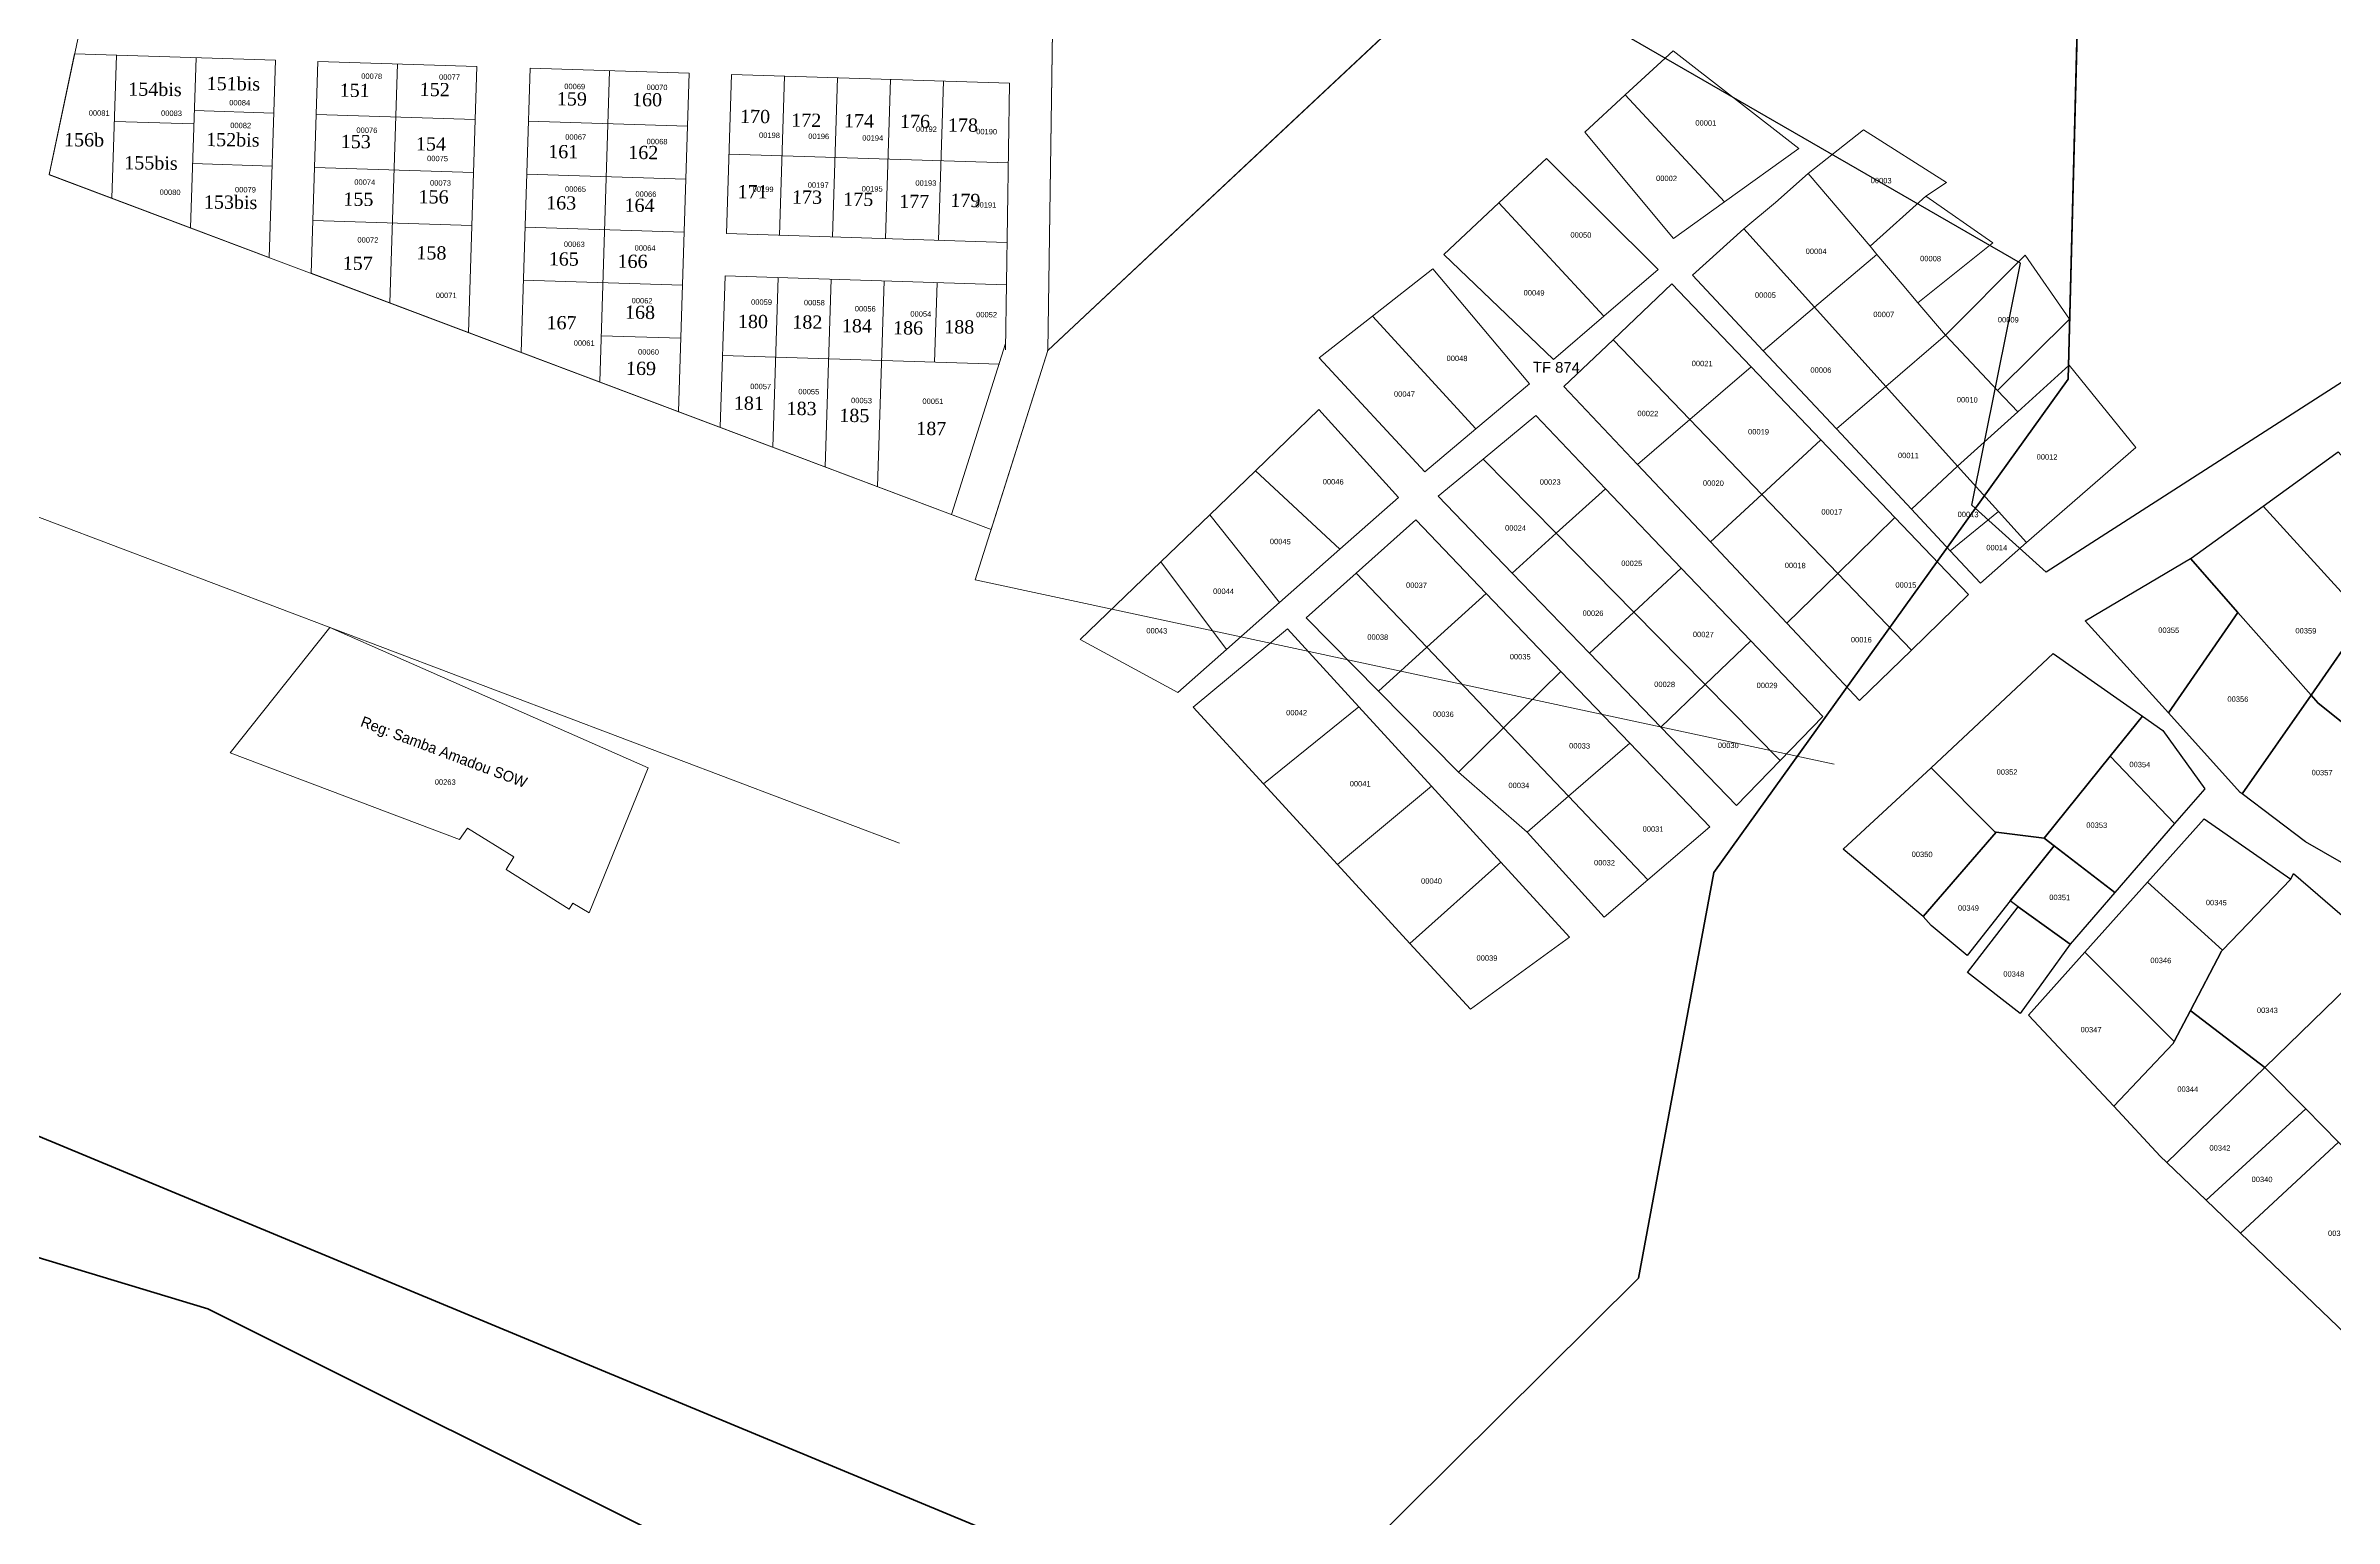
# Model space of a CAD drawing. Header units: metres. Extents: x 251686 to 255059, y 1627526 to 1631912.
# Drawn here: x 253078.7 to 253503.4, y 1628057.4 to 1628330.6 of the extents above; entities that cross this region are included whole.
import ezdxf
from ezdxf.enums import TextEntityAlignment as Align

# ---------------------------------------------------------------- set-up
doc = ezdxf.new("R2010")
doc.units = ezdxf.units.M
doc.header["$MEASUREMENT"] = 0
for name, color, linetype, lineweight in [('ASSIETTE IMMAT', 7, 'Continuous', 0), ('CABA', 7, 'Continuous', 0), ('limites_communes_2025', 7, 'Continuous', 0), ('Numero_TF', 7, 'Continuous', 0)]:
    doc.layers.add(name, color=color, linetype=linetype, lineweight=lineweight)
for name, color, linetype in [('limites_parcelles', 7, 'Continuous'), ('limites_sections', 7, 'Continuous'), ('limites_tf', 7, 'Continuous'), ('numero_lot', 7, 'Continuous'), ('numero_parcelle', 7, 'Continuous')]:
    doc.layers.add(name, color=color, linetype=linetype)
doc.styles.get("Standard").update_dxf_attribs({"font": 'txt.shx'})
doc.styles.add('Style-Arial', font='arial.ttf')
doc.styles.add('Style-FANCY', font='times.ttf')

# ---------------------------------------------------------------- blocks, each defined once
blk = doc.blocks.new('*U75')
at = {"layer": 'CABA', "color": 7, "linetype": 'Continuous', "lineweight": 13}
for p, q in [((-38.782445, 3.237475, 0.000031), (-20.247113, 26.494046, 0.000031)), ((-20.247113, 26.494046, 0.000031), (38.782474, 0.442506, 0.000031)), ((3.820478, -12.890956, 0.000031), (-38.782445, 3.237475, 0.000031)), ((38.782474, 0.442506, 0.000031), (27.838904, -26.494018, 0.000031)), ((5.26288, -10.765991, 0.000031), (3.820478, -12.890956, 0.000031)), ((13.867251, -16.106674, 0.000031), (5.26288, -10.765991, 0.000031)), ((12.482955, -18.412259, 0.000031), (13.867251, -16.106674, 0.000031)), ((24.156145, -25.785292, 0.000031), (12.482955, -18.412259, 0.000031)), ((24.858083, -24.652604, 0.000031), (24.156145, -25.785292, 0.000031)), ((27.838904, -26.494018, 0.000031), (24.858083, -24.652604, 0.000031))]:
    blk.add_line(p, q, dxfattribs=at)
at = {"layer": 'CABA', "color": 7, "linetype": 'Continuous', "lineweight": 0, "insert": (0.81424, 3.100081, 0.000031), "char_height": 1.999998, "attachment_point": 5, "rotation": 339.35467826, "line_spacing_factor": 0.6, "style": 'Style-FANCY'}
blk.add_mtext('\\FFANCY;Reg: Samba Amadou SOW', dxfattribs=at)

msp = doc.modelspace()

# ---------------------------------------------------------------- linework, layer by layer
at = {"layer": 'ASSIETTE IMMAT', "color": 2, "linetype": 'Continuous', "lineweight": 30, "flags": 128}
msp.add_lwpolyline([(253586.882449, 1628344.94237), (253577.64234, 1628342.548201), (253575.708695, 1628321.295117), (253521.853336, 1628279.133303), (253449.96192, 1628232.956205), (253436.152828, 1628245.346432), (253445.156535, 1628290.27974), (253359.261937, 1628339.884883), (253375.463978, 1628424.661208), (253421.924501, 1628470.512987), (253494.385766, 1628509.035218), (253498.006094, 1628558.818805), (253499.645445, 1628581.019999), (253466.43506, 1628620.073785), (253446.121019, 1628685.591974), (253503.841435, 1628578.416735), (253518.731881, 1628369.535378), (253588.984244, 1628345.378228)], dxfattribs=at)
at = {"layer": 'CABA', "color": 3, "linetype": 'Continuous', "lineweight": 13}
msp.add_line((253237.159536, 1628182.641645), (253064.67626, 1628247.967177), dxfattribs=at)
at = {"layer": 'limites_communes_2025', "color": 3, "lineweight": 80, "flags": 128}
msp.add_lwpolyline([(254538.1941, 1627952.0019), (254300.4655, 1627793.2515), (254283.3998, 1627779.7578), (254275.8592, 1627770.6296), (254219.5028, 1627640.4544), (254230.6154, 1627636.4856), (254247.2841, 1627626.5637), (254260.7779, 1627607.9106), (254271.8904, 1627587.6699), (254267.9217, 1627565.8417), (254274.352, 1627555.2142), (254241.25, 1627526.25), (254166.25, 1627601.25), (254038.75, 1627661.25), (253911.25, 1627698.75), (253791.25, 1627743.75), (253618.75, 1627803.75), (253468.75, 1627871.25), (253371.25, 1627908.75), (253303.75, 1627991.25), (253198.75, 1628051.25), (253108.75, 1628096.25), (252786.25, 1628193.75)], dxfattribs=at)
at = {"layer": 'limites_parcelles', "color": 7, "linetype": 'Continuous', "lineweight": 0}
for p, q in [((253338.376835, 1628343.15735), (253264.651962, 1628274.101835)), ((253264.651962, 1628274.101835), (253265.547142, 1628333.482391)), ((253079.292112, 1628306.749594), (253084.040175, 1628329.131972)), ((253084.040175, 1628329.131972), (253121.331408, 1628327.955363)), ((253091.814531, 1628328.88843), (253090.976509, 1628302.348424)), ((253106.572964, 1628328.421404), (253105.576128, 1628296.849729)), ((253121.331408, 1628327.955363), (253120.174742, 1628291.349076)), ((253121.315669, 1628327.956512), (253121.330434, 1628327.956358)), ((253129.204174, 1628327.708825), (253127.963356, 1628288.414973)), ((253129.204174, 1628327.708825), (253158.718108, 1628326.776773)), ((253143.960659, 1628327.243789), (253142.561016, 1628282.917284)), ((253158.719093, 1628326.776763), (253157.160615, 1628277.416621)), ((253168.557074, 1628326.466407), (253166.892716, 1628273.751491)), ((253168.557105, 1628326.46936), (253198.073008, 1628325.537287)), ((253183.314523, 1628325.999391), (253181.492315, 1628268.250828)), ((253198.073008, 1628325.537287), (253196.091923, 1628262.751149)), ((253205.943744, 1628325.284864), (253205.011713, 1628295.772898)), ((253205.94477, 1628325.288791), (253257.5221, 1628323.662881)), ((253215.781715, 1628324.973524), (253214.850658, 1628295.460563)), ((253225.621666, 1628324.663147), (253224.688639, 1628295.150207)), ((253235.459647, 1628324.352791), (253234.528579, 1628294.838847)), ((253245.299587, 1628324.041431), (253244.366571, 1628294.529475)), ((253256.777861, 1628274.220412), (253257.5221, 1628323.662881)), ((253091.427285, 1628316.587254), (253106.183781, 1628316.123202)), ((253106.261613, 1628318.582449), (253121.021041, 1628318.116397)), ((253128.890844, 1628317.868906), (253158.407742, 1628316.937807)), ((253168.245744, 1628316.62942), (253197.762642, 1628315.698321)), ((253105.951247, 1628308.743483), (253120.709691, 1628308.277441)), ((253128.582457, 1628308.030904), (253158.097386, 1628307.099826)), ((253205.478738, 1628310.531332), (253257.299132, 1628308.89698)), ((253120.174742, 1628291.349076), (253079.292112, 1628306.749594)), ((253167.936373, 1628306.791428), (253197.451292, 1628305.859366)), ((253128.271107, 1628298.191948), (253157.788015, 1628297.261834)), ((253167.625012, 1628296.951488), (253197.14191, 1628296.020389)), ((253205.011713, 1628295.772898), (253257.077138, 1628294.130083)), ((253254.155017, 1628240.879969), (253127.963356, 1628288.414973)), ((253167.314646, 1628287.112522), (253196.830569, 1628286.182418)), ((253204.764191, 1628287.900142), (253203.877594, 1628259.818061)), ((253204.764191, 1628287.900142), (253256.959535, 1628286.254987)), ((253214.602162, 1628287.588802), (253213.609686, 1628256.151947)), ((253224.441128, 1628287.278436), (253223.343756, 1628252.486796)), ((253234.281088, 1628286.969044), (253233.075848, 1628248.820682)), ((253244.120044, 1628286.657693), (253243.653039, 1628271.901228)), ((253181.762733, 1628276.808499), (253196.521198, 1628276.344426)), ((253204.298149, 1628273.141699), (253255.675716, 1628271.522795)), ((253246.774305, 1628243.659201), (253256.793875, 1628275.37792)), ((253254.155017, 1628240.879969), (253264.650978, 1628274.101845))]:
    msp.add_line(p, q, dxfattribs=at)
at = {"layer": 'limites_parcelles', "lineweight": 0, "flags": 128}
for points in [[(253405.784387, 1628306.941953), (253416.057442, 1628315.025122), (253431.420311, 1628305.217545), (253427.574589, 1628302.708028), (253417.269216, 1628293.414363), (253405.784387, 1628306.941953)], [(253417.269216, 1628293.414363), (253418.533312, 1628291.914704), (253406.933256, 1628282.132495), (253393.844531, 1628296.67108), (253399.723201, 1628301.55152), (253405.784387, 1628306.941953), (253417.269216, 1628293.414363)], [(253426.097996, 1628282.89727), (253423.200491, 1628286.353273), (253418.533312, 1628291.914704), (253417.269216, 1628293.414363), (253427.574589, 1628302.708028), (253440.035402, 1628294.033277), (253426.097996, 1628282.89727)], [(253426.097996, 1628282.89727), (253431.253119, 1628276.927136), (253420.187363, 1628267.405145), (253406.933256, 1628282.132495), (253418.533312, 1628291.914704), (253423.200491, 1628286.353273), (253426.097996, 1628282.89727)], [(253420.187363, 1628267.405145), (253431.253119, 1628276.927136), (253440.921335, 1628266.667077), (253444.650369, 1628262.71019), (253433.490172, 1628252.628066), (253420.187363, 1628267.405145)], [(253446.267512, 1628238.437275), (253441.090444, 1628244.191066), (253433.490172, 1628252.628066), (253444.650369, 1628262.71019), (253454.180791, 1628271.322848), (253466.563364, 1628256.092694), (253446.267512, 1628238.437275)]]:
    msp.add_lwpolyline(points, close=True, dxfattribs=at)
at = {"layer": 'limites_parcelles', "ltscale": 40, "flags": 128}
for points in [[(253518.964295, 1628238.644591), (253509.091756, 1628224.47272), (253490.17702, 1628245.185601), (253503.712074, 1628254.970276), (253504.12144, 1628255.250471), (253518.964295, 1628238.644591)], [(253509.091756, 1628224.47272), (253499.095169, 1628210.09894), (253485.529648, 1628225.461973), (253476.703456, 1628235.451083), (253476.836489, 1628235.54113), (253490.17702, 1628245.185601), (253509.091756, 1628224.47272)], [(253486.33412, 1628191.781424), (253485.961103, 1628192.059678), (253472.633111, 1628206.820742), (253485.529648, 1628225.461973), (253499.095169, 1628210.09894), (253486.33412, 1628191.781424)], [(253528.487667, 1628211.84259), (253528.415164, 1628211.711264), (253530.331863, 1628196.85671), (253527.870117, 1628194.647249), (253512.974785, 1628199.48775), (253511.202646, 1628200.055038), (253500.400527, 1628208.622106), (253499.095169, 1628210.09894), (253509.091756, 1628224.47272), (253509.583912, 1628223.92904), (253528.487667, 1628211.84259)], [(253467.810386, 1628206.190649), (253461.829092, 1628198.765153), (253449.588676, 1628183.58178), (253440.669095, 1628184.68138), (253440.486545, 1628184.71378), (253428.56115, 1628196.615152), (253451.259244, 1628217.835801), (253467.810386, 1628206.190649)], [(253504.753338, 1628179.029467), (253498.06792, 1628182.920072), (253486.33412, 1628191.781424), (253499.095169, 1628210.09894), (253500.400527, 1628208.622106), (253511.202646, 1628200.055038), (253512.974785, 1628199.48775), (253504.753338, 1628179.029467)], [(253467.810386, 1628206.190649), (253471.582587, 1628203.539756), (253479.353818, 1628192.748885), (253473.748296, 1628186.274533), (253461.829092, 1628198.765153), (253467.810386, 1628206.190649)], [(253440.669095, 1628184.68138), (253427.09299, 1628169.054814), (253412.288077, 1628181.535108), (253428.56115, 1628196.615152), (253440.486545, 1628184.71378), (253440.669095, 1628184.68138)], [(253473.748296, 1628186.274533), (253462.701724, 1628173.506992), (253451.40286, 1628182.180885), (253449.588676, 1628183.58178), (253461.829092, 1628198.765153), (253473.748296, 1628186.274533)], [(253449.588676, 1628183.58178), (253451.40286, 1628182.180885), (253443.278411, 1628171.922786), (253435.246677, 1628161.785639), (253428.579083, 1628167.37287), (253427.09299, 1628169.054814), (253440.669095, 1628184.68138), (253449.588676, 1628183.58178)], [(253462.701724, 1628173.506992), (253454.38081, 1628163.891072), (253444.750589, 1628170.850621), (253443.278411, 1628171.922786), (253451.40286, 1628182.180885), (253462.701724, 1628173.506992)], [(253482.67679, 1628162.811445), (253482.450935, 1628162.590286), (253476.696323, 1628151.596051), (253473.699729, 1628145.866494), (253457.098544, 1628162.419722), (253468.75735, 1628175.434845), (253482.67679, 1628162.811445)], [(253512.586073, 1628162.487072), (253490.495197, 1628141.036512), (253476.827115, 1628151.47275), (253476.696323, 1628151.596051), (253482.450935, 1628162.590286), (253482.67679, 1628162.811445), (253495.322663, 1628175.968607), (253495.851575, 1628176.989267), (253512.133915, 1628162.969368), (253512.586073, 1628162.487072)], [(253512.586073, 1628162.487072), (253526.069124, 1628147.978393), (253505.345504, 1628126.107046), (253505.12317, 1628126.221148), (253504.178215, 1628127.186168), (253498.115898, 1628133.325871), (253490.495197, 1628141.036512), (253512.586073, 1628162.487072)], [(253473.699729, 1628145.866494), (253473.502644, 1628145.482463), (253462.477759, 1628133.812035), (253446.632534, 1628150.753583), (253457.098544, 1628162.419722), (253473.699729, 1628145.866494)], [(253490.495197, 1628141.036512), (253472.335944, 1628123.405661), (253471.098607, 1628124.587124), (253462.477759, 1628133.812035), (253473.502644, 1628145.482463), (253473.699729, 1628145.866494), (253476.696323, 1628151.596051), (253476.827115, 1628151.47275), (253490.495197, 1628141.036512)], [(253524.903392, 1628115.354919), (253524.450934, 1628114.841483), (253523.223816, 1628113.127079), (253505.621705, 1628091.466793), (253486.026433, 1628110.266478), (253504.178215, 1628127.186168), (253505.12317, 1628126.221148), (253505.345504, 1628126.107046), (253524.903392, 1628115.354919)]]:
    msp.add_lwpolyline(points, close=True, dxfattribs=at)
at = {"layer": 'limites_parcelles', "color": 7, "linetype": 'Continuous', "lineweight": 0}
for p in [(253264.650978, 1628274.101845), (253264.651962, 1628274.101835)]:
    msp.add_point(p, dxfattribs=at)
at = {"layer": 'limites_parcelles', "lineweight": 0}
for points in [[(253371.816493, 1628321.511341), (253380.722383, 1628329.707215), (253404.040697, 1628311.537686), (253390.253932, 1628301.630629)], [(253390.253932, 1628301.630629), (253380.771936, 1628294.828793), (253364.321982, 1628314.610015), (253371.816493, 1628321.511341)], [(253367.854263, 1628280.472947), (253348.375114, 1628301.467074), (253357.232405, 1628309.722521), (253377.946255, 1628289.128966)], [(253367.854263, 1628280.472947), (253358.487083, 1628272.409859), (253338.126028, 1628291.90703), (253348.375114, 1628301.467074)], [(253406.933256, 1628282.132495), (253397.437602, 1628274.021527), (253384.304267, 1628288.058525), (253393.844531, 1628296.67108)], [(253440.921335, 1628266.667077), (253431.253119, 1628276.927136), (253446.007052, 1628291.785566), (253454.270035, 1628279.876503)], [(253336.099431, 1628289.201338), (253354.069299, 1628267.907944), (253344.0983, 1628259.526298), (253324.933514, 1628280.458081)], [(253380.468095, 1628286.464417), (253395.162257, 1628271.062482), (253383.788695, 1628261.287754), (253369.560635, 1628276.074486)], [(253410.999104, 1628259.507541), (253397.437602, 1628274.021527), (253406.933256, 1628282.132495), (253420.187363, 1628267.405145)], [(253344.0983, 1628259.526298), (253334.613927, 1628251.553031), (253314.998412, 1628272.6864), (253324.933514, 1628280.458081)], [(253374.063979, 1628252.923227), (253360.433062, 1628267.388716), (253369.560635, 1628276.074486), (253383.788695, 1628261.287754)], [(253395.162257, 1628271.062482), (253408.123141, 1628257.480115), (253397.169341, 1628247.366306), (253383.788695, 1628261.287754)], [(253424.911261, 1628244.635507), (253410.999104, 1628259.507541), (253420.187363, 1628267.405145), (253433.490172, 1628252.628066)], [(253318.860927, 1628237.177546), (253303.183671, 1628251.762827), (253314.977335, 1628263.118084), (253329.720696, 1628246.770596)], [(253368.169423, 1628248.407187), (253359.026785, 1628240.164562), (253345.467321, 1628253.930369), (253355.198594, 1628261.979813)], [(253387.616974, 1628238.537305), (253374.063979, 1628252.923227), (253383.788695, 1628261.287754), (253397.169341, 1628247.366306)], [(253408.123141, 1628257.480115), (253421.863154, 1628243.092242), (253411.261035, 1628232.718814), (253397.169341, 1628247.366306)], [(253318.860927, 1628237.177546), (253307.663411, 1628227.292694), (253294.711289, 1628243.601806), (253303.183671, 1628251.762827)], [(253350.847965, 1628232.778168), (253337.106514, 1628247.028238), (253345.467321, 1628253.930369), (253359.026785, 1628240.164562)], [(253432.135149, 1628236.921059), (253424.911261, 1628244.635507), (253433.490172, 1628252.628066), (253441.090444, 1628244.191066)], [(253382.211286, 1628233.701151), (253373.423821, 1628225.533573), (253359.026785, 1628240.164562), (253368.169423, 1628248.407187)], [(253307.663411, 1628227.292694), (253297.787352, 1628218.575357), (253285.622369, 1628234.846723), (253294.711289, 1628243.601806)], [(253401.822369, 1628223.465327), (253387.616974, 1628238.537305), (253397.169341, 1628247.366306), (253411.261035, 1628232.718814)], [(253446.267512, 1628238.437275), (253437.742746, 1628230.916672), (253432.135149, 1628236.921059), (253441.090444, 1628244.191066)], [(253346.034112, 1628228.999009), (253335.002799, 1628219.004138), (253321.89622, 1628232.775064), (253332.96557, 1628242.641564)], [(253365.202856, 1628217.881826), (253350.847965, 1628232.778168), (253359.026785, 1628240.164562), (253373.423821, 1628225.533573)], [(253421.863154, 1628243.092242), (253435.534882, 1628228.764146), (253424.953373, 1628218.4791), (253411.261035, 1628232.718814)], [(253297.787352, 1628218.575357), (253288.775652, 1628210.616846), (253270.676504, 1628220.462816), (253285.622369, 1628234.846723)], [(253335.002799, 1628219.004138), (253326.008834, 1628210.858403), (253312.575893, 1628224.485072), (253321.89622, 1628232.775064)], [(253382.211286, 1628233.701151), (253395.094143, 1628220.188507), (253386.652009, 1628212.09608), (253373.423821, 1628225.533573)], [(253424.953373, 1628218.4791), (253415.316921, 1628209.13908), (253401.822369, 1628223.465327), (253411.261035, 1628232.718814)], [(253359.871734, 1628214.531364), (253349.21927, 1628204.050176), (253335.002799, 1628219.004138), (253346.034112, 1628228.999009)], [(253309.158354, 1628222.443608), (253322.385601, 1628207.972487), (253304.713608, 1628193.6564), (253291.651125, 1628207.879698)], [(253378.418531, 1628204.188515), (253365.202856, 1628217.881826), (253373.423821, 1628225.533573), (253386.652009, 1628212.09608)], [(253340.844394, 1628195.79954), (253326.008834, 1628210.858403), (253335.002799, 1628219.004138), (253349.21927, 1628204.050176)], [(253395.094143, 1628220.188507), (253408.493345, 1628206.158579), (253400.552284, 1628197.972327), (253386.652009, 1628212.09608)], [(253359.871734, 1628214.531364), (253372.63822, 1628201.187286), (253361.293674, 1628191.363033), (253349.21927, 1628204.050176)], [(253400.552284, 1628197.972327), (253392.451885, 1628189.610541), (253378.418531, 1628204.188515), (253386.652009, 1628212.09608)], [(253335.875634, 1628193.213143), (253318.437924, 1628178.707572), (253304.713608, 1628193.6564), (253322.385601, 1628207.972487)], [(253361.293674, 1628191.363033), (253353.584874, 1628184.680516), (253340.844394, 1628195.79954), (253349.21927, 1628204.050176)], [(253372.63822, 1628201.187286), (253387.498585, 1628185.675331), (253376.026284, 1628175.8721), (253361.293674, 1628191.363033)], [(253348.742898, 1628179.149388), (253331.870028, 1628164.057118), (253318.437924, 1628178.707572), (253335.875634, 1628193.213143)], [(253376.026284, 1628175.8721), (253367.881513, 1628168.918495), (253353.584874, 1628184.680516), (253361.293674, 1628191.363033)], [(253331.870028, 1628164.057118), (253348.742898, 1628179.149388), (253361.473796, 1628165.224875), (253343.122233, 1628151.821542)]]:
    msp.add_3dface(points, dxfattribs=at)
at = {"layer": 'limites_parcelles', "ltscale": 40}
for points in [[(253485.529648, 1628225.461973), (253472.633111, 1628206.820742), (253457.185706, 1628223.910519), (253476.703456, 1628235.451083)], [(253495.322663, 1628175.968607), (253482.67679, 1628162.811445), (253468.75735, 1628175.434845), (253479.274584, 1628187.141088)], [(253454.38081, 1628163.891072), (253445.12166, 1628151.04379), (253435.335718, 1628158.655251), (253444.750589, 1628170.850621)], [(253479.628855, 1628116.409703), (253472.335944, 1628123.405661), (253490.495197, 1628141.036512), (253498.115898, 1628133.325871)], [(253486.026433, 1628110.266478), (253479.628855, 1628116.409703), (253498.115898, 1628133.325871), (253504.178215, 1628127.186168)]]:
    msp.add_3dface(points, dxfattribs=at)
at = {"layer": 'limites_sections', "color": 112, "linetype": 'Continuous', "lineweight": 40, "extrusion": (-1.87173e-09, -9.63983e-10, 1), "elevation": -0.002046, "flags": 128}
msp.add_lwpolyline([(253469.820836, 1628503.176145), (253488.589644, 1628500.414429), (253454.879488, 1628458.45481), (253455.869011, 1628419.146695), (253456.677254, 1628387.039772), (253456.725415, 1628385.126634), (253456.826796, 1628378.590775), (253456.092848, 1628349.73443), (253454.032863, 1628268.742801), (253388.282867, 1628177.212071), (253374.268487, 1628101.940239), (253305.375391, 1628033.502846), (252724.250426, 1628275.006531), (252729.810311, 1628341.80532), (252735.302417, 1628407.78978), (252753.241864, 1628623.321822), (252721.721864, 1628619.437822), (252719.111157, 1628633.487457), (252714.797364, 1628656.702322), (252707.872864, 1628693.966822), (252708.178498, 1628714.657046), (252708.499905, 1628736.415068), (252708.92257, 1628765.027856), (252709.546654, 1628807.276005), (252710.023977, 1628836.275407), (252766.51681, 1628874.562186), (252777.807368, 1628875.207361), (252792.594535, 1628876.052342), (252806.680432, 1628876.85725), (252821.799454, 1628877.721194), (252840.098742, 1628878.766867), (252853.870088, 1628879.553801), (252869.673078, 1628880.456829), (252881.50225, 1628881.132782), (252890.234906, 1628881.631791), (252896.724489, 1628882.002624), (252900.638805, 1628882.226299), (252915.419343, 1628884.059972), (252947.872303, 1628888.086085), (252995.1058, 1628893.94587), (253038.771855, 1628895.227443), (253072.399091, 1628896.214383), (253084.091369, 1628889.07052), (253103.780853, 1628877.040446), (253120.367335, 1628866.906274), (253135.162614, 1628857.86651), (253140.023655, 1628843.378963), (253144.884695, 1628828.891416), (253158.888191, 1628822.546236), (253184.202626, 1628811.075912), (253223.520558, 1628793.260409), (253250.158874, 1628785.95727), (253263.793452, 1628773.437298), (253279.13654, 1628744.455831), (253296.184438, 1628717.179275), (253350.963018, 1628668.589516), (253387.610751, 1628636.082202), (253479.037064, 1628554.98513), (253469.820836, 1628503.176145)], close=True, dxfattribs=at)
at = {"layer": 'limites_sections', "color": 112, "lineweight": 40, "extrusion": (3.13226e-08, -1.22909e-08, 1), "elevation": -0.01207, "flags": 128}
msp.add_lwpolyline([(254381.885013, 1628242.498279), (254651.876115, 1628047.603031), (254649.151342, 1628042.153484), (254282.056716, 1627781.848766), (254258.712942, 1627753.642236), (254158.402887, 1627667.719989), (254016.92288, 1627730.128102), (253789.717074, 1627795.718879), (253560.793059, 1627891.442229), (253461.178186, 1627935.950985), (253423.027767, 1627967.742968), (253305.375391, 1628033.502846), (253374.268487, 1628101.940239), (253388.282867, 1628177.212071), (253454.032863, 1628268.742801), (253456.858534, 1628379.83858), (253454.879488, 1628458.45481), (253488.589644, 1628500.414429), (253582.988286, 1628458.102486), (253644.43714, 1628425.981101), (253736.007323, 1628381.875383), (253766.757442, 1628373.202598), (253836.323408, 1628343.15576), (253837.103178, 1628319.100647), (253879.127588, 1628301.609786), (253897.943396, 1628292.248733), (253942.258351, 1628268.687297), (254032.48387, 1628219.152912), (254111.3613, 1628174.170812), (254127.468152, 1628196.627242), (254166.418264, 1628175.618587), (254262.032613, 1628116.192678), (254381.885013, 1628242.498279)], close=True, dxfattribs=at)
at = {"layer": 'limites_tf', "color": 1, "linetype": 'Continuous', "lineweight": 0}
for p, q in [((253079.291946, 1628306.697504), (253095.391203, 1628382.565926)), ((253338.026282, 1628342.777065), (253264.651796, 1628274.049745)), ((253264.662153, 1628274.098858), (253338.376977, 1628343.13479)), ((253359.261937, 1628339.884883), (253445.156535, 1628290.27974)), ((253265.546976, 1628333.430301), (253264.651796, 1628274.049745)), ((253264.651796, 1628274.049745), (253265.54661, 1628333.406045)), ((253254.155826, 1628240.826885), (253079.291946, 1628306.697504)), ((253445.156535, 1628290.27974), (253436.152828, 1628245.346432)), ((253251.193818, 1628231.49598), (253264.662153, 1628274.098858)), ((253264.651796, 1628274.049745), (253254.155826, 1628240.826885)), ((253436.152828, 1628245.346432), (253449.962905, 1628232.956195)), ((253410.588664, 1628197.33733), (253251.193818, 1628231.49598))]:
    msp.add_line(p, q, dxfattribs=at)

# ---------------------------------------------------------------- block references
at = {"layer": 'CABA', "color": 7, "linetype": 'Continuous', "lineweight": 13}
msp.add_blockref('*U75', (253151.674525, 1628196.192103, -0.000031), dxfattribs=at)

# ---------------------------------------------------------------- texts
at = {"layer": 'numero_lot', "color": 7, "linetype": 'Continuous', "lineweight": 0, "style": 'Style-FANCY'}
for s, p in [('154bis', (253098.957575, 1628322.547104)), ('151bis', (253113.506993, 1628323.585464)), ('151', (253136.020883, 1628322.361228)), ('152', (253150.874445, 1628322.503548)), ('159', (253176.32421, 1628320.769269)), ('160', (253190.276806, 1628320.623696)), ('170', (253210.332241, 1628317.500574)), ('172', (253219.825615, 1628316.806937)), ('174', (253229.620587, 1628316.704742)), ('176', (253240.010873, 1628316.59732)), ('178', (253248.909714, 1628315.908902)), ('156b', (253085.79778, 1628313.172966)), ('152bis', (253113.408468, 1628313.182186)), ('153', (253136.226976, 1628312.848622)), ('154', (253150.175578, 1628312.404812)), ('161', (253174.72851, 1628310.977184)), ('162', (253189.58094, 1628310.822222)), ('155bis', (253098.221298, 1628308.882214)), ('153bis', (253112.989286, 1628301.594061)), ('155', (253136.708883, 1628302.142978)), ('156', (253150.667682, 1628302.591928)), ('163', (253174.342039, 1628301.469776)), ('171', (253209.880209, 1628303.535424)), ('173', (253219.973053, 1628302.538239)), ('175', (253229.468555, 1628302.142859)), ('177', (253239.854837, 1628301.736216)), ('179', (253249.357515, 1628301.934364)), ('164', (253188.8842, 1628301.021742)), ('157', (253136.584845, 1628290.25448)), ('158', (253150.260906, 1628292.19285)), ('165', (253174.827048, 1628291.061394)), ('166', (253187.588501, 1628290.632923)), ('168', (253188.97422, 1628281.165106)), ('167', (253174.407349, 1628279.235046)), ('180', (253209.935336, 1628279.458955)), ('182', (253220.029436, 1628279.353639)), ('184', (253229.225651, 1628278.663103)), ('186', (253238.721041, 1628278.266739)), ('188', (253248.222735, 1628278.464898)), ('169', (253189.161957, 1628270.758841)), ('181', (253209.174632, 1628264.308834)), ('183', (253218.970214, 1628263.314751)), ('185', (253228.753663, 1628262.0235)), ('187', (253243.033904, 1628259.597551))]:
    msp.add_text(s, height=2.460911, rotation=359.40223, dxfattribs=at).set_placement(p, align=Align.MIDDLE_CENTER)
at = {"layer": 'numero_parcelle', "color": 5, "lineweight": 0, "style": 'Style-Arial'}
for s, rotation, p in [('00078', 359.40223, (253137.241637, 1628325.490707)), ('00077', 359.40223, (253151.686192, 1628325.340001)), ('00084', 359.40223, (253112.744914, 1628320.571919)), ('00069', 359.40223, (253174.920914, 1628323.591464)), ('00070', 359.40223, (253190.19368, 1628323.432117)), ('00081', 359.40223, (253086.668505, 1628318.65199)), ('00083', 359.40223, (253100.089497, 1628318.624373)), ('00082', 359.40223, (253112.925537, 1628316.354659)), ('00076', 359.40223, (253136.350875, 1628315.467408)), ('00192', 359.40223, (253240.19297, 1628315.673964)), ('00001', 359.40223, (253384.835416, 1628316.822861)), ('00067', 359.40223, (253175.103743, 1628314.203321)), ('00068', 359.40223, (253190.201023, 1628313.371345)), ('00198', 359.40223, (253211.064162, 1628314.530599)), ('00196', 359.40223, (253220.201528, 1628314.336906)), ('00194', 359.40223, (253230.222228, 1628314.035638)), ('00190', 359.40223, (253251.366713, 1628315.213128)), ('00075', 359.40223, (253149.464663, 1628310.21593)), ('00080', 359.40223, (253099.824161, 1628303.957636)), ('00079', 359.40223, (253113.811929, 1628304.42995)), ('00074', 359.40223, (253135.95553, 1628305.832374)), ('00073', 359.40223, (253150.007036, 1628305.685769)), ('00065', 359.40223, (253175.059042, 1628304.536527)), ('00066', 359.40223, (253188.133753, 1628303.613243)), ('00199', 359.40223, (253209.878614, 1628304.510375)), ('00197', 359.40223, (253220.107126, 1628305.288886)), ('00195', 359.40223, (253230.123722, 1628304.594226)), ('00193', 359.40223, (253240.0886, 1628305.670563)), ('00002', 359.40223, (253377.543818, 1628306.539613)), ('00003', 359.40223, (253417.372817, 1628306.12406)), ('00191', 359.40223, (253251.224854, 1628301.61651)), ('00072', 359.40223, (253136.53152, 1628295.10526)), ('00063', 359.40223, (253174.840027, 1628294.309502)), ('00050', 359.40223, (253361.651675, 1628296.034339)), ('00064', 359.40223, (253187.973234, 1628293.610427)), ('00004', 359.40223, (253405.302511, 1628292.988536)), ('00008', 359.40223, (253426.54463, 1628291.647186)), ('00071', 359.40223, (253151.066911, 1628284.822655)), ('00062', 359.40223, (253187.42201, 1628283.836508)), ('00059', 359.40223, (253209.592985, 1628283.573573)), ('00058', 359.40223, (253219.394647, 1628283.471308)), ('00056', 359.40223, (253228.841617, 1628282.339977)), ('00054', 359.40223, (253239.150178, 1628281.371784)), ('00049', 359.40223, (253352.962661, 1628285.301024)), ('00005', 359.40223, (253395.895006, 1628284.8754)), ('00052', 359.40223, (253251.359266, 1628281.244401)), ('00007', 359.40223, (253417.85951, 1628281.287072)), ('00009', 359.40223, (253440.969892, 1628280.29947)), ('00061', 359.40223, (253176.670273, 1628275.967575)), ('00060', 359.40223, (253188.614365, 1628274.325422)), ('00048', 359.40223, (253338.664967, 1628273.133266)), ('00021', 359.40223, (253384.158161, 1628272.178736)), ('00006', 359.40223, (253406.191401, 1628270.95808)), ('00057', 359.40223, (253209.429577, 1628267.911646)), ('00055', 359.40223, (253218.362466, 1628266.957806)), ('00053', 359.40223, (253228.147967, 1628265.30656)), ('00051', 359.40223, (253241.388809, 1628265.168412)), ('00047', 359.40223, (253328.900163, 1628266.51682)), ('00010', 359.40223, (253433.356668, 1628265.449288)), ('00022', 359.40223, (253374.076378, 1628262.899594)), ('00019', 359.40223, (253394.619861, 1628259.51652)), ('00011', 359.40223, (253422.434305, 1628255.112515)), ('00012', 359.40223, (253448.16259, 1628254.844081)), ('00046', 359.40223, (253315.678259, 1628250.232194)), ('00023', 359.40223, (253355.952512, 1628250.185235)), ('00020', 359.40223, (253386.2401, 1628249.975872)), ('00017', 359.40223, (253408.224296, 1628244.627776)), ('00013', 359.40223, (253433.507597, 1628244.173012)), ('00045', 359.40223, (253305.86673, 1628239.13735)), ('00024', 359.40223, (253349.524103, 1628241.667777)), ('00025', 359.40223, (253371.084583, 1628235.097741)), ('00018', 359.40223, (253401.423532, 1628234.70503)), ('00014', 359.40223, (253438.832621, 1628238.010675)), ('00037', 359.40223, (253331.140373, 1628231.035612)), ('00015', 359.40223, (253421.964472, 1628231.078234)), ('00044', 359.40223, (253295.328923, 1628229.916287)), ('00043', 359.40223, (253282.946216, 1628222.580673)), ('00026', 359.40223, (253363.902639, 1628225.841664)), ('00027', 359.40223, (253384.371755, 1628221.895697)), ('00355', 359.3981, (253470.740125, 1628222.683077)), ('00359', 359.3981, (253496.194834, 1628222.580002)), ('00038', 359.40223, (253323.954535, 1628221.406335)), ('00035', 359.40223, (253350.393523, 1628217.771322)), ('00016', 359.40223, (253413.700108, 1628220.92701)), ('00028', 359.40223, (253377.189811, 1628212.63962)), ('00029', 359.40223, (253396.206369, 1628212.441212)), ('00356', 359.3981, (253483.580011, 1628209.893967)), ('00042', 359.40223, (253308.891624, 1628207.380359)), ('00036', 359.40223, (253336.111404, 1628207.096363)), ('00033', 359.40223, (253361.408409, 1628201.233823)), ('00030', 359.40223, (253389.004956, 1628201.319137)), ('00354', 359.3981, (253465.387132, 1628197.759554)), ('00041', 359.40223, (253320.687301, 1628194.193876)), ('00034', 359.40223, (253350.144323, 1628193.886539)), ('00352', 359.3981, (253440.73795, 1628196.375102)), ('00357', 359.3981, (253499.202884, 1628196.253918)), ('00031', 359.40223, (253375.045092, 1628185.78869)), ('00353', 359.3981, (253457.385804, 1628186.504117)), ('00032', 359.40223, (253366.029929, 1628179.537663)), ('00350', 359.3981, (253424.975463, 1628181.092686)), ('00040', 359.40223, (253333.923854, 1628176.140236)), ('00349', 359.3981, (253433.575164, 1628171.141911)), ('00351', 359.3981, (253450.511523, 1628173.100412)), ('00345', 359.3981, (253479.570283, 1628172.137773)), ('00039', 359.40223, (253344.216355, 1628161.849716)), ('00348', 359.3981, (253441.986483, 1628158.892347)), ('00346', 359.3981, (253469.275154, 1628161.399454)), ('00343', 359.3981, (253489.049956, 1628152.152981)), ('00347', 359.3981, (253456.330179, 1628148.552547)), ('00344', 359.3981, (253474.279651, 1628137.517505)), ('00342', 359.3981, (253480.241589, 1628126.608397)), ('00340', 359.3981, (253488.063383, 1628120.774307)), ('00338', 359.3981, (253502.246319, 1628110.764877))]:
    msp.add_text(s, height=1, rotation=rotation, dxfattribs=at).set_placement(p, align=Align.TOP_LEFT)
at = {"layer": 'numero_parcelle', "color": 5, "lineweight": 0, "insert": (253150.88947, 1628194.514374), "char_height": 1, "attachment_point": 1, "rotation": 359.23249986, "line_spacing_factor": 0.6}
msp.add_mtext('\\fArial|b0|i0|c00|p39;00263', dxfattribs=at)
at = {"layer": 'numero_tf', "color": 4, "linetype": 'Continuous', "lineweight": 0, "style": 'Style-Arial'}
msp.add_text('TF 874', height=1.968727, rotation=359.40223, dxfattribs=at).set_placement((253354.67115, 1628270.009438))

doc.saveas('drawing.dxf')
